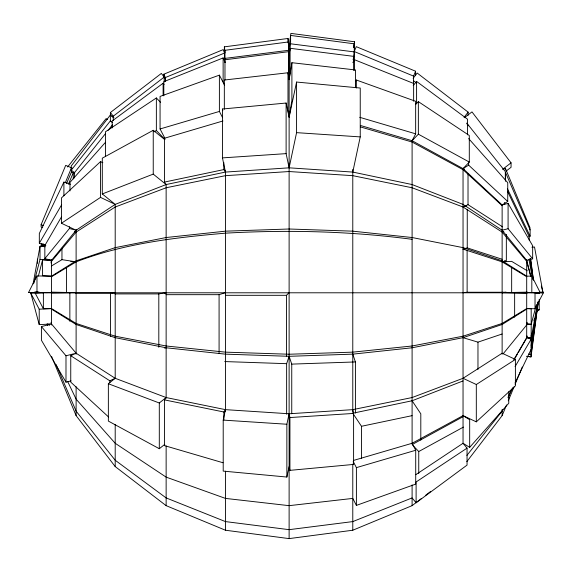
<?xml version="1.0" encoding="UTF-8"?>
<svg xmlns="http://www.w3.org/2000/svg" width="572" height="572" viewBox="0 0 572 572"><rect width="100%" height="100%" fill="white"/><g stroke="black" fill="none" stroke-linecap="round" stroke-linejoin="round"><path stroke-width="0.86" d="M421.299 498.598L412.097 505.655L352.781 530.23L289.117 538.609L289.117 46.704L290.876 33.391L354.533 41.77L354.533 50.407L353.239 59.703M354.311 70.27L354.261 43.815L290.605 35.435L290.605 43.801L289.117 55.076L288.638 51.673L224.982 59.774L224.982 79.987M353.768 47.598L354.533 41.77M353.803 47.283L354.261 43.815M538.231 302.066L531.016 356.885L526.698 356.313L531.016 356.878L531.016 349.206M531.016 354.526L528.428 354.211L531.016 354.568L538.202 301.952M353.739 70.435L353.739 56.371L290.083 48.277L289.117 55.076L288.495 50.315L288.495 41.942L224.832 50.322L225.046 59.996M353.26 59.774L353.739 56.371M42.879 246.389L43.279 243.765M531.123 345.588L537.508 303.582M531.152 347.44L538.059 301.859M355.562 87.666L355.562 69.963L291.899 62.706L289.117 79.651L287.988 72.766L224.331 80.03L224.331 109.238M33.09 283.855L40.019 246.31L45.338 246.746M518.211 352.681L526.698 338.059L527.019 336.315M513.742 359.788L526.698 337.673L527.019 335.936M531.052 336.365L531.374 334.634M533.948 320.778L534.269 319.047M515.043 382.983L531.166 349.27L531.166 339.153L526.698 337.673L531.173 338.031L537.787 302.538M352.781 172.072L360.238 136.901L360.238 88.031L296.575 82.053L289.117 117.224L286.114 103.039L222.451 109.016L222.451 157.886L225.461 172.072L289.117 167.825L352.781 172.072L412.097 184.549L463.041 204.383L502.13 230.237L526.698 260.346L530.887 276.505M296.575 82.053L296.575 132.647L289.117 167.825L286.114 153.632L286.114 103.039M352.781 409.645L353.596 413.427L353.596 464.428L289.933 470.356L289.117 466.573L286.865 477.041L223.209 471.113L223.209 420.105L225.461 409.645L289.117 413.771L352.781 409.645L412.097 397.547L463.041 378.299L502.13 353.217L515.401 359.438L515.401 385.835L476.312 421.857L463.041 415.637L412.097 443.279L353.625 460.403M286.865 477.041L286.865 424.238L289.117 413.771L289.933 417.553L289.933 470.356M33.848 283.212L40.019 259.402L40.019 246.31M38.388 276.04L42.578 259.888L51.537 260.346L76.112 230.237L115.201 204.383L166.137 184.549L225.461 172.072L223.802 169.591L223.802 162.484M51.101 262.048L51.537 260.346L44.838 258.623L44.838 245.524L61.368 217.067M527.141 323.266L526.698 324.967L503.246 353.703M51.087 263.006L51.537 261.311L76.112 232.096L115.201 207.014L166.137 187.766L225.461 175.668L289.117 171.536L352.781 175.668L412.097 187.766L463.041 207.014L502.13 232.096L526.698 261.311L530.78 276.562M536.386 304.74L531.173 324.367L526.698 324.002L527.155 322.308M286.636 414.214L286.636 363.678L289.117 356.313L352.781 354.147L412.097 347.783L463.041 337.673L502.13 324.488L526.698 309.13M42.721 227.663L41.112 226.998L41.112 224.689L65.687 165.365L72.101 168.025M65.351 182.597L71.493 167.768L71.493 171.95L66.581 183.412M353.074 62.462L354.247 59.617L413.635 83.455L413.635 101.194M466.838 461.618L502.13 415.629L506.563 404.919M508.272 400.8L514.071 386.794M515.093 384.327L522.265 367.024M354.047 52.023L356.27 46.661L415.594 71.228L415.594 75.525M413.37 76.591L415.594 71.228M68.368 184.234L73.28 172.773L74.696 173.323M502.831 409.531L502.13 411.161L466.895 455.412M508.093 397.283L510.903 390.748M353.088 62.484L354.311 59.724M70.413 184.255L63.9 182.096L39.325 233.469L39.325 243.193L45.839 245.359M508.129 397.433L512.741 387.795M47.347 292.657L28.6 292.406L36.98 275.926L51.537 276.183L76.112 260.825L115.201 247.64L166.137 237.523L225.461 231.167L289.117 229L352.781 231.167L412.097 237.523L463.041 247.64L502.13 260.825L526.698 276.183L531.817 276.09L540.197 292.571L530.887 292.657M355.548 81.546L356.335 80.016L415.658 101.294L415.658 133.834L412.097 140.726L360.403 125.454M41.556 292.485L43.157 292.657L34.999 292.792L43.379 308.73L51.537 308.594L76.112 323.445L115.201 336.2L166.137 345.988L225.461 352.145L289.117 354.24L352.781 352.145L412.097 345.988L463.041 336.2L502.13 323.445L526.698 308.594L535.02 308.737L543.4 292.792L535.077 292.657L538.531 293.114L535.077 292.657L536.815 292.514M39.325 243.193L61.669 204.726M514.636 358.83L517.317 354.218M41.12 246.711L41.12 245.002L42.013 243.479M515.086 366.609L531.166 339.153M223.023 462.755L164.543 445.624L164.543 399.899L166.137 397.547L225.461 409.645L223.867 411.997L223.867 419.912M413.12 78.335L417.181 73.044L468.125 112.126L468.125 115.287M464.056 117.417L468.125 112.126M74.725 172.801L71.264 170.141L110.353 120.935L110.41 112.512L161.354 73.423L165.608 78.965L164.185 77.106L113.249 116.195L113.249 120.42M105.284 133.869L74.453 172.68L74.453 177.942M108.036 130.409L112.441 124.86M67.596 166.988L106.135 118.597L107.529 119.591M44.838 258.623L69.412 228.514L69.412 226.769M413.227 85.543L416.595 81.446L467.538 119.205L467.538 134.842M415.472 104.09L416.595 102.724L416.595 81.446M105.52 142.271L69.984 182.382L69.984 190.919M415.515 104.619L418.354 101.644L469.297 135.493L469.297 162.062L463.041 168.604L463.041 443.279L469.676 447.354L508.765 403.239L508.765 391.684M418.354 101.644L418.354 134.184L412.097 140.726L463.041 168.604L502.13 204.94L502.13 354.197M286.465 356.313L286.465 295.309L289.117 292.657M102.838 162.72L100.522 161.611L61.433 197.948L61.433 223.244L76.112 230.237L69.412 228.514M164.772 444.365L159.302 448.72L108.358 421.078L108.358 383.74L115.201 378.299L115.201 204.347M159.302 448.72L159.302 402.988L166.137 397.547L115.201 378.299L76.112 353.217L51.537 324.002L51.087 322.308M425.539 495.345L430.494 491.541M464.414 117.689L471.971 111.897L511.061 162.834L511.061 167.303L506.249 170.985M502.817 169.155L511.061 162.834M164.121 84.456L163.113 83.226L112.169 120.985L112.169 127.935M56.106 364.614L76.112 411.161L115.201 460.253L166.137 497.919L225.461 521.592L289.117 529.672L352.781 521.592L412.097 497.919L416.109 502.774L467.045 465.107L467.045 448.133L463.041 443.279L415.794 474.674M160.639 102.438L156.363 97.962L105.427 131.817L105.427 156.614M467.045 448.133L416.109 481.981L416.109 502.774M61.433 223.244L100.522 197.39L100.522 161.611M476.312 421.857L476.312 384.52L515.401 359.438M536.972 311.211L539.21 309.817L539.21 299.406M463.041 168.604L468.654 165.151L468.654 162.491M526.698 260.346L532.654 258.816L532.654 245.717L508.086 203.41L502.13 204.94L507.743 201.48L507.743 182.697L468.654 138.581M51.537 265.951L61.962 259.652L76.112 261.862C123.809 243.486 174.882 237.537 225.461 233.169C287.73 229.637 350.236 231.152 412.097 239.325M51.537 276.719L76.112 261.862L74.353 261.769M164.779 139.632L153.239 130.287L102.302 158.165L102.302 193.944L115.201 204.383L100.522 197.39M154.011 131.789L156.363 130.509L156.363 97.962M412.097 444.587L463.041 416.702M418.747 473.523L418.747 451.537L463.42 427.091M360.403 126.898L412.097 142.035L463.041 169.677L464.464 169.012M108.537 416.945L70.749 382.132L70.749 355.727L76.112 353.217L65.987 355.777L41.413 326.562L51.537 324.002L39.218 324.617L30.838 293.272L43.157 292.657L41.384 292.514M502.595 226.869L468.018 204.683L463.041 207.014L466.409 206.034M70.749 355.727L109.838 380.809L115.201 378.299M503.553 231.431L502.13 232.096L503.81 231.61M163.871 76.762L163.871 74.188L223.194 49.614L224.81 53.525M502.945 169.341L505.405 168.325L529.972 227.642L529.972 229.958M225.125 62.419L223.13 57.929L163.806 81.667L163.806 95.853M102.302 193.944L153.239 174.11L166.137 184.549L164.486 182.068L164.486 138.245L222.958 120.971M352.781 413.234L412.097 400.765L463.041 380.931M528.757 236.729L530.122 236.2L530.122 229.844L505.555 172.544L505.555 181.317M224.653 85.335L219.391 75.139L160.067 96.425L160.067 128.965L164.922 138.374M67.668 381.503L76.112 399.163L115.201 443.279L166.137 477.127L225.461 498.405L289.117 505.662L352.781 498.405L356.399 505.398L415.715 484.112L415.715 450.264L412.097 443.279M463.041 337.673L477.97 342.142L502.087 334.005M502.13 204.94L504.661 204.097L504.661 202.388M164.543 293.164L166.137 292.657L158.809 293.915L115.022 293.915M165.959 294.68L219.083 294.68L225.461 292.657M160.067 128.965L219.391 111.44L219.391 75.139M356.399 505.398L356.399 467.639L415.715 450.264M526.698 276.719L502.13 261.862L463.041 249.113L467.252 247.89L502.18 259.288M527.298 270.813L511.661 261.361L502.13 261.862L506.342 260.646L506.342 234.377M502.13 230.237L508.086 228.707L532.654 258.816M41.413 326.562L41.413 340.233L65.987 382.182L71.05 380.895M164.486 182.068L223.802 169.591M353.26 413.964L361.483 426.29L412.083 415.651M111.94 293.214L115.201 292.657L110.475 293.136L75.833 293.136M164.507 348.069L166.137 347.783L225.461 354.147L289.117 356.313L291.749 364.114L291.749 413.763M224.374 52.889L224.374 46.847L288.031 38.467L289.117 46.704M224.832 58.408L288.495 50.315M463.041 249.113L465.494 248.87M502.13 261.862L506.213 261.468L504.547 260.925M463.041 292.657L467.124 292.256L506.213 292.256L502.13 292.657L526.926 293.336M531.91 247.226L534.513 247.011L542.892 292.027L539.425 292.306M222.451 157.886L286.114 153.632M289.933 417.553L353.596 413.427M51.43 293L76.112 292.657L51.516 292.149M502.13 292.657L527.456 292.156M30.838 293.272L39.218 309.209L51.537 308.594M539.382 292.585L535.077 292.657L539.389 293.114L535.077 292.657L538.517 292.485M291.749 364.114L355.412 361.947L355.412 413.098M34.999 292.792L535.02 292.792L535.02 308.737M526.698 292.657L540.197 292.571M28.6 292.406L51.537 292.657M533.519 292.728L543.4 292.792M225.461 295.309L286.465 295.309M539.403 293.186L535.077 292.657L539.382 292.728M224.746 361.568L286.636 363.678M539.11 293.078L535.077 292.657L539.56 292.878M526.698 308.594L531.181 308.816L531.181 324.224L526.698 324.002M539.389 293.007L535.077 292.657L539.382 292.878M51.537 276.183L42.578 275.718L42.578 259.888M34.198 292.199L43.157 292.657M70.828 261.583L72.594 261.676M536.708 309.681L539.21 309.817M223.209 420.105L286.865 424.238M296.575 132.647L360.238 136.901M535.077 292.657L539.56 293.014M40.019 259.402L51.537 260.346M35.185 292.006L39.611 292.363M526.698 337.673L530.73 338.095L530.73 339.782M36.758 291.977L39.161 292.235M290.605 43.801L354.261 51.902M51.537 356.313L76.112 415.629L115.201 466.573L166.137 505.655L225.461 530.23L289.117 538.609M74.446 231.839L76.112 232.096L74.51 231.689M166.137 347.783L115.201 337.673L76.112 324.488L51.537 309.13M164.543 399.899L223.867 411.997M41.12 245.002L43.522 245.617M359.724 117.31L415.658 133.834M108.358 383.74L159.302 402.988M354.247 51.53L413.57 76.105L413.57 83.348M71.493 171.95L74.575 173.23M41.112 224.689L43.522 225.683M463.041 378.299L476.312 384.52M418.354 134.184L469.297 162.062M463.041 415.637L469.676 419.712L469.676 447.354M111.755 116.102L113.821 117.689M413.513 80.745L416.344 82.911M113.814 117.675L110.353 115.015L71.264 165.959L71.264 170.141M110.353 120.935L112.427 122.53M463.041 169.677L502.13 205.698M468.654 165.151L507.743 201.48M156.363 130.509L164.915 139.446M412.705 445.216L418.747 451.537M466.781 123.073L505.319 171.586L505.319 180.359M466.838 123.695L468.468 125.819M110.41 112.512L113.606 116.667M412.097 400.765L420.806 413.821L420.806 440.111M353.181 461.425L356.399 467.639M219.391 111.44L222.63 117.71M507.471 188.846L530.122 236.2M507.729 191.734L529.229 236.686L529.229 240.219M224.46 84.656L223.13 81.667L223.13 57.929M225.175 62.477L224.603 61.097L224.603 53.01L165.279 77.585L165.279 81.61M163.871 74.188L165.494 78.092M352.781 354.147L355.412 361.947M541.312 286.1L542.892 292.027M51.101 323.266L51.537 324.967L51.537 259.602M353.267 462.92L353.596 464.428M222.451 109.016L222.808 110.682M48.963 323.816L49.285 325.554M528.957 259.473L532.182 276.941M529.894 258.53L533.083 279.529M530.408 258.394L533.283 279.508M530.659 259.059L533.454 280.28M224.374 46.847L225.132 52.61M47.233 323.602L47.469 325.368M531.817 276.09L531.817 292.571M531.173 324.367L531.173 338.031M526.698 259.602L526.698 338.059M514.636 293.336L514.636 317.21M511.661 267.517L511.661 292.156M508.086 203.41L508.086 228.707M505.405 168.325L505.405 170.113M502.13 409.452L502.13 415.629M477.97 342.142L477.97 369.505M468.018 173.566L468.018 204.683M467.252 209.302L467.252 247.89M467.124 250.486L467.124 292.256M412.097 140.254L412.097 443.708M412.097 484.92L412.097 505.655M361.483 426.29L361.483 458.279M356.335 80.016L356.335 87.981M352.781 169.412L352.781 412.355M352.781 464.164L352.781 530.23M291.899 62.706L291.899 100.279L289.117 117.224L287.988 110.346L287.988 72.766M290.083 48.277L290.083 72.844L289.117 79.651L288.638 76.248L288.638 51.673M288.031 38.467L288.031 42.929M225.461 170.299L225.461 411.404M225.461 471.185L225.461 530.23M219.083 294.68L219.083 353.496M166.137 184.248L166.137 398.119M166.137 445.946L166.137 505.655M164.185 77.106L164.185 81.939M163.113 83.226L163.113 95.638M158.809 293.915L158.809 347.268M153.239 130.287L153.239 174.11M115.201 424.553L115.201 466.573M110.475 293.136L110.475 336.379M109.838 380.809L109.838 382.589M76.112 229.458L76.112 354.197M76.112 386.722L76.112 415.629M73.28 172.773L73.28 178.914M69.855 293L69.855 321.292M66.431 267.51L66.431 292.149M65.987 355.777L65.987 382.182M63.9 182.096L63.9 195.76M61.962 248.269L61.962 259.652M44.337 244.723L44.337 246.489M43.379 292.792L43.379 308.73M39.218 309.209L39.218 324.617M37.394 259.095L37.394 263.377M36.98 275.926L36.98 292.406"/></g></svg>
